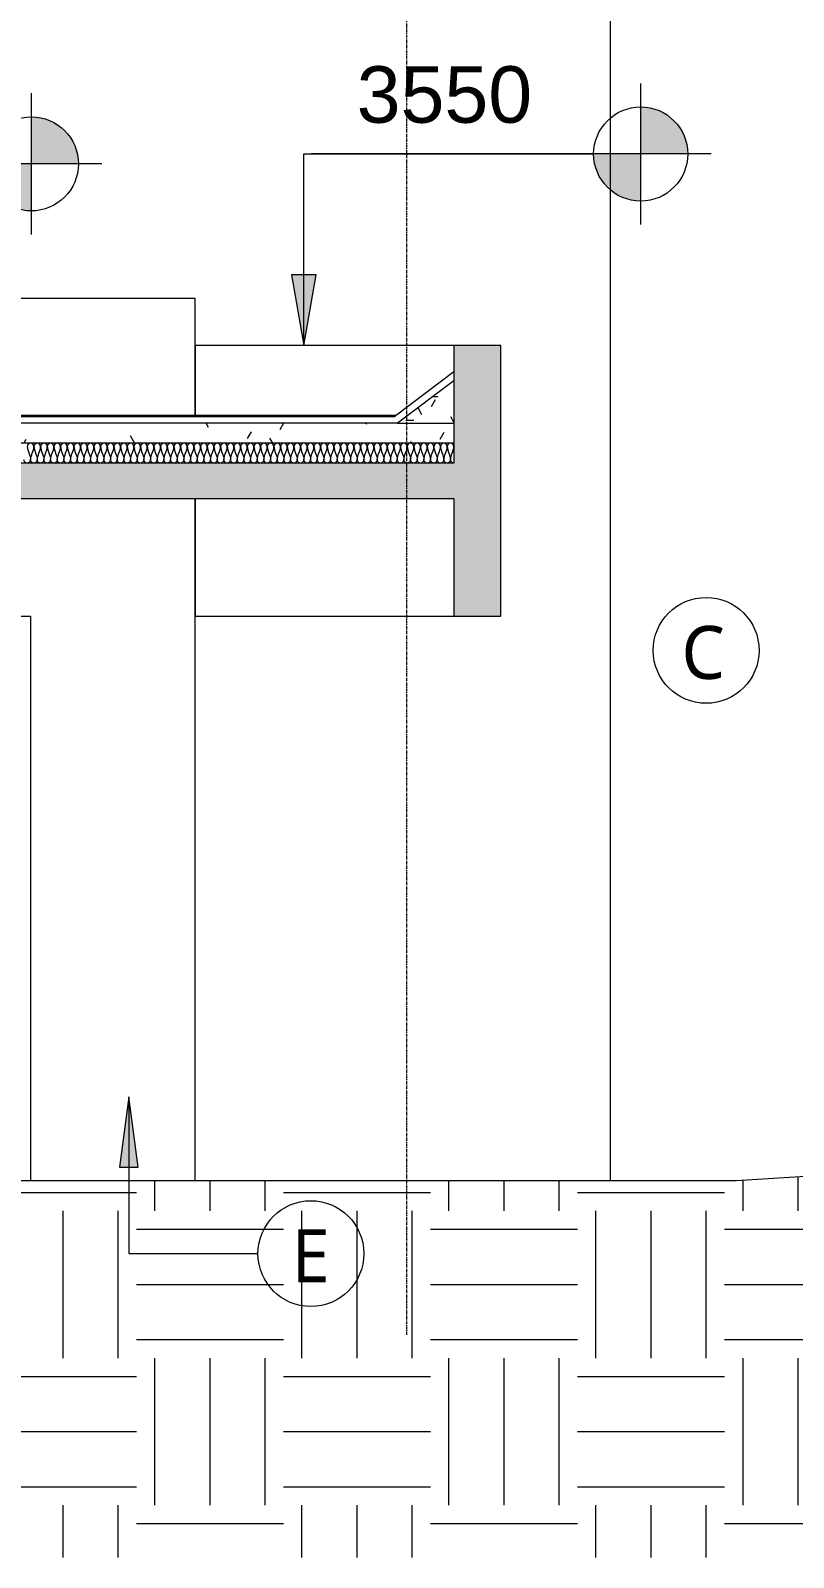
# Model space of a CAD drawing. Header units: millimetres. Extents: x -15568 to 101774, y -1636 to 15232.
# Drawn here: x 23755 to 26998, y -1600 to 4888 of the extents above; entities that cross this region are included whole.
import ezdxf

# ---------------------------------------------------------------- set-up
doc = ezdxf.new("R2010")
doc.units = ezdxf.units.MM
doc.linetypes.add('Grid Line', pattern=[22.225, 12.7, -3.175, 3.175, -3.175])
for name, color, linetype, lineweight in [('A-ANNO-NOTE', 131, 'Continuous', 9), ('A-DETL', 90, 'Continuous', 9), ('A-DETL-GENF', 92, 'Continuous', 9), ('A-DETL-THIN', 151, 'Continuous', 9), ('A-FLOR', 192, 'Continuous', 9), ('A-FLOR-MCUT', 51, 'Continuous', 9), ('A-FLOR-PATT', 8, 'Continuous', 35), ('A-GENM', 13, 'Continuous', 9), ('A-WALL', 113, 'Continuous', 9), ('G-ANNO-DIMS', 111, 'Continuous', 9), ('S-GRID', 1, 'Continuous', 9)]:
    doc.layers.add(name, color=color, linetype=linetype, lineweight=lineweight)
doc.styles.add('Arial_4', font='arial.ttf', dxfattribs={"height": 240})
doc.styles.add('Lucida Sans Unicode', font='l_10646.ttf', dxfattribs={"height": 225})
pattern_1 = [(0, (33580.17, 1200), (406.4, 101.6), [33.528, -271.272, 33.528, -271.272, -1625.6]), (0, (33580.17, 1200), (406.4, 101.6), [-609.6, 33.528, -576.072, 33.528, -271.272, -711.2]), (0, (33580.17, 1200), (406.4, 101.6), [-1524, 33.528, -169.672, 33.528, -474.472]), (120, (33732.57, 1250.8), (-291.1882, 301.1527), [33.528, -271.272, 33.528, -271.272, -1625.6]), (120, (33732.57, 1250.8), (-291.1882, 301.1527), [-609.6, 33.528, -576.072, 33.528, -271.272, -711.2]), (120, (33732.57, 1250.8), (-291.1882, 301.1527), [-1524, 33.528, -169.672, 33.528, -474.472]), (240, (33783.37, 1454), (-115.2118, -402.7527), [33.528, -271.272, 33.528, -271.272, -1625.6]), (240, (33783.37, 1454), (-115.2118, -402.7527), [-609.6, 33.528, -576.072, 33.528, -271.272, -711.2]), (240, (33783.37, 1454), (-115.2118, -402.7527), [-1524, 33.528, -169.672, 33.528, -474.472])]

# ---------------------------------------------------------------- blocks, each defined once
blk = doc.blocks.new('garage-proj - garage-proj-757421-Elevation-2')
at = {"layer": 'A-GENM'}
for p, q in [((-12977.8, 3750), (-16777.8, 3750)), ((-16777.8, 3750), (-16777.8, 3550)), ((-12977.8, 3550), (-12977.8, 3750)), ((-16777.8, 3550), (-16777.8, 3250)), ((-12977.8, 3250), (-12977.8, 3550)), ((-16777.8, 2900), (-16777.8, 2569.4)), ((-12977.8, 2400), (-12977.8, 2900)), ((-16777.8, 2501.6), (-16777.8, 2400)), ((-16777.8, 2400), (-16777.8, 0)), ((-16077.8, 0), (-16077.8, 2400)), ((-16077.8, 2400), (-13677.8, 2400)), ((-13677.8, 2400), (-13677.8, 0)), ((-12977.8, 0), (-12977.8, 2400))]:
    blk.add_line(p, q, dxfattribs=at)
blk = doc.blocks.new('GL-TEXT2 - External finishes-tag 2-777035-Elevation-2')
at = {"layer": 'A-ANNO-NOTE'}
blk.add_circle((-4088.3, 5475), 225, dxfattribs=at)
blk = doc.blocks.new('Spot Elevations - Standard-23738-Elevation-2')
at = {"layer": 'G-ANNO-DIMS'}
h = blk.add_hatch(color=256, dxfattribs=at)
edge = h.paths.add_edge_path()
edge.add_line((9346.1, 3330.7), (9546.1, 3330.7))
edge.add_arc((9346.1, 3330.7), 200, 0, 90)
edge.add_line((9346.1, 3530.7), (9346.1, 3330.7))
h = blk.add_hatch(color=256, dxfattribs=at)
edge = h.paths.add_edge_path()
edge.add_line((9346.1, 3330.7), (9146.1, 3330.7))
edge.add_arc((9346.1, 3330.7), 200, 180, 270)
edge.add_line((9346.1, 3130.7), (9346.1, 3330.7))
for p, q in [((9346.1, 3030.7), (9346.1, 3630.7)), ((9646.1, 3330.7), (7946.1, 3330.7))]:
    blk.add_line(p, q, dxfattribs=at)
blk.add_circle((9346.1, 3330.7), 200, dxfattribs=at)

msp = doc.modelspace()

# ---------------------------------------------------------------- hatches: boundary and pattern name
at = {"layer": 'A-ANNO-NOTE'}
msp.add_hatch(color=256, dxfattribs=at).paths.add_polyline_path([(24173.3, 358), (24133.8, 58), (24212.8, 58)])
at = {"layer": 'A-DETL-GENF'}
msp.add_hatch(color=8, dxfattribs=at).paths.add_polyline_path([(19354.6, 2400), (19554.6, 2400), (19554.6, 2900), (25554.6, 2900), (25554.6, 2400), (25754.6, 2400), (25754.6, 3550), (25554.6, 3550), (25554.6, 3050), (19554.6, 3050), (19554.6, 3550), (19354.6, 3550), (19354.6, 2476.9)])
at = {"layer": 'A-DETL-GENF', "lineweight": 18}
h = msp.add_hatch(dxfattribs=at)
h.set_pattern_fill('FP_3', style=0, pattern_type=2)
h.set_pattern_definition(pattern_1)
h.paths.add_polyline_path([(25554.6, 3220), (25554.6, 3400), (25314.6, 3220)])
at = {"layer": 'A-DETL-GENF'}
h = msp.add_hatch(dxfattribs=at)
h.set_pattern_fill('FP_5', color=8, style=0, pattern_type=2)
h.set_pattern_definition([(0, (33580.17, 1200), (625, 625), [625, -625]), (0, (33580.17, 1434.4), (625, 625), [625, -625]), (0, (33580.17, 1668.75), (625, 625), [625, -625]), (90, (33658.3, 1746.9), (-625, 625), [625, -625]), (90, (33892.67, 1746.9), (-625, 625), [625, -625]), (90, (34127.04, 1746.9), (-625, 625), [625, -625])])
h.paths.add_polyline_path([(51086.8, -1600), (51988.4, -1600), (51988.4, 300), (50554.6, 300), (50554.6, -180.7), (50479.6, -180.7), (50479.6, -229.3), (50414.6, -120.7), (50414.6, -180.7), (50354.6, -180.7), (50354.6, 300), (47054.6, 300), (44569.6, 220), (37189.3, 219.6), (30404.6, 150), (29054.6, 150), (26754.6, 0), (19554.6, 0), (19554.6, -427.2), (19479.6, -427.2), (19479.6, -475.7), (19414.6, -367.2), (19414.6, -427.2), (19354.6, -427.2), (19354.6, 0), (19154.6, 0), (19154.6, -1600), (50354.6, -1600)])
at = {"layer": 'A-FLOR-PATT', "lineweight": 9}
h = msp.add_hatch(dxfattribs=at)
h.set_pattern_fill('FP_2', color=256, style=0, pattern_type=2)
h.set_pattern_definition([(90, (33580.2, 1200), (-2000, 1e-13), [])])
h.paths.add_polyline_path([(19794.6, 3220), (25314.6, 3220), (25304.6, 3250), (19804.6, 3250)])
h = msp.add_hatch(dxfattribs=at)
h.set_pattern_fill('FP_3', color=256, style=0, pattern_type=2)
h.set_pattern_definition(pattern_1)
h.paths.add_polyline_path([(22066.8, 3135), (25554.6, 3135), (25554.6, 3220), (19554.6, 3220), (19554.6, 3135), (20973.5, 3135)])
at = {"layer": 'G-ANNO-DIMS'}
msp.add_hatch(color=256, dxfattribs=at).paths.add_polyline_path([(24916.7, 3550), (24969.6, 3850), (24863.8, 3850)])

# ---------------------------------------------------------------- linework, layer by layer
at = {"layer": 'A-ANNO-NOTE'}
for p, q in [((24173.3, 358), (24133.8, 58)), ((24212.8, 58), (24173.3, 358)), ((24173.3, 358), (24173.3, -309)), ((24133.8, 58), (24212.8, 58)), ((24173.3, -309), (24721.8, -309))]:
    msp.add_line(p, q, dxfattribs=at)
at = {"layer": 'A-DETL'}
for p, q in [((24454.6, 3550), (24454.6, 3250)), ((24454.6, 2400), (24454.6, 2900))]:
    msp.add_line(p, q, dxfattribs=at)
for points in [[(23769.6, 3120.8), (23769.6, 3127.5), (23755.4, 3142.5), (23741.3, 3127.5), (23741.3, 3120.8)], [(23741.3, 3120.8), (23741.3, 3101.4), (23755.4, 3083.6), (23755.4, 3064.2)], [(23755.4, 3064.2), (23755.4, 3083.6), (23769.6, 3101.4), (23769.6, 3120.8)], [(23797.9, 3120.8), (23797.9, 3127.5), (23783.8, 3142.5), (23769.6, 3127.5), (23769.6, 3120.8)], [(23769.6, 3120.8), (23769.6, 3101.4), (23783.8, 3083.6), (23783.8, 3064.2)], [(23783.8, 3064.2), (23783.8, 3083.6), (23797.9, 3101.4), (23797.9, 3120.8)], [(23826.3, 3120.8), (23826.3, 3127.5), (23812.1, 3142.5), (23797.9, 3127.5), (23797.9, 3120.8)], [(23797.9, 3120.8), (23797.9, 3101.4), (23812.1, 3083.6), (23812.1, 3064.2)], [(23812.1, 3064.2), (23812.1, 3083.6), (23826.3, 3101.4), (23826.3, 3120.8)], [(23854.6, 3120.8), (23854.6, 3127.5), (23840.4, 3142.5), (23826.3, 3127.5), (23826.3, 3120.8)], [(23826.3, 3120.8), (23826.3, 3101.4), (23840.4, 3083.6), (23840.4, 3064.2)], [(23840.4, 3064.2), (23840.4, 3083.6), (23854.6, 3101.4), (23854.6, 3120.8)], [(23882.9, 3120.8), (23882.9, 3127.5), (23868.8, 3142.5), (23854.6, 3127.5), (23854.6, 3120.8)], [(23854.6, 3120.8), (23854.6, 3101.4), (23868.8, 3083.6), (23868.8, 3064.2)], [(23868.8, 3064.2), (23868.8, 3083.6), (23882.9, 3101.4), (23882.9, 3120.8)], [(23911.3, 3120.8), (23911.3, 3127.5), (23897.1, 3142.5), (23882.9, 3127.5), (23882.9, 3120.8)], [(23882.9, 3120.8), (23882.9, 3101.4), (23897.1, 3083.6), (23897.1, 3064.2)], [(23897.1, 3064.2), (23897.1, 3083.6), (23911.3, 3101.4), (23911.3, 3120.8)], [(23939.6, 3120.8), (23939.6, 3127.5), (23925.4, 3142.5), (23911.3, 3127.5), (23911.3, 3120.8)], [(23911.3, 3120.8), (23911.3, 3101.4), (23925.4, 3083.6), (23925.4, 3064.2)], [(23925.4, 3064.2), (23925.4, 3083.6), (23939.6, 3101.4), (23939.6, 3120.8)], [(23967.9, 3120.8), (23967.9, 3127.5), (23953.8, 3142.5), (23939.6, 3127.5), (23939.6, 3120.8)], [(23939.6, 3120.8), (23939.6, 3101.4), (23953.8, 3083.6), (23953.8, 3064.2)], [(23953.8, 3064.2), (23953.8, 3083.6), (23967.9, 3101.4), (23967.9, 3120.8)], [(23996.3, 3120.8), (23996.3, 3127.5), (23982.1, 3142.5), (23967.9, 3127.5), (23967.9, 3120.8)], [(23967.9, 3120.8), (23967.9, 3101.4), (23982.1, 3083.6), (23982.1, 3064.2)], [(23982.1, 3064.2), (23982.1, 3083.6), (23996.3, 3101.4), (23996.3, 3120.8)], [(24024.6, 3120.8), (24024.6, 3127.5), (24010.4, 3142.5), (23996.3, 3127.5), (23996.3, 3120.8)], [(23996.3, 3120.8), (23996.3, 3101.4), (24010.4, 3083.6), (24010.4, 3064.2)], [(24010.4, 3064.2), (24010.4, 3083.6), (24024.6, 3101.4), (24024.6, 3120.8)], [(24052.9, 3120.8), (24052.9, 3127.5), (24038.8, 3142.5), (24024.6, 3127.5), (24024.6, 3120.8)], [(24024.6, 3120.8), (24024.6, 3101.4), (24038.8, 3083.6), (24038.8, 3064.2)], [(24038.8, 3064.2), (24038.8, 3083.6), (24052.9, 3101.4), (24052.9, 3120.8)], [(24081.3, 3120.8), (24081.3, 3127.5), (24067.1, 3142.5), (24052.9, 3127.5), (24052.9, 3120.8)], [(24052.9, 3120.8), (24052.9, 3101.4), (24067.1, 3083.6), (24067.1, 3064.2)], [(24067.1, 3064.2), (24067.1, 3083.6), (24081.3, 3101.4), (24081.3, 3120.8)], [(24109.6, 3120.8), (24109.6, 3127.5), (24095.4, 3142.5), (24081.3, 3127.5), (24081.3, 3120.8)], [(24081.3, 3120.8), (24081.3, 3101.4), (24095.4, 3083.6), (24095.4, 3064.2)], [(24095.4, 3064.2), (24095.4, 3083.6), (24109.6, 3101.4), (24109.6, 3120.8)], [(24137.9, 3120.8), (24137.9, 3127.5), (24123.8, 3142.5), (24109.6, 3127.5), (24109.6, 3120.8)], [(24109.6, 3120.8), (24109.6, 3101.4), (24123.8, 3083.6), (24123.8, 3064.2)], [(24123.8, 3064.2), (24123.8, 3083.6), (24137.9, 3101.4), (24137.9, 3120.8)], [(24166.3, 3120.8), (24166.3, 3127.5), (24152.1, 3142.5), (24137.9, 3127.5), (24137.9, 3120.8)], [(24137.9, 3120.8), (24137.9, 3101.4), (24152.1, 3083.6), (24152.1, 3064.2)], [(24152.1, 3064.2), (24152.1, 3083.6), (24166.3, 3101.4), (24166.3, 3120.8)], [(24194.6, 3120.8), (24194.6, 3127.5), (24180.4, 3142.5), (24166.3, 3127.5), (24166.3, 3120.8)], [(24166.3, 3120.8), (24166.3, 3101.4), (24180.4, 3083.6), (24180.4, 3064.2)], [(24180.4, 3064.2), (24180.4, 3083.6), (24194.6, 3101.4), (24194.6, 3120.8)], [(24222.9, 3120.8), (24222.9, 3127.5), (24208.8, 3142.5), (24194.6, 3127.5), (24194.6, 3120.8)], [(24194.6, 3120.8), (24194.6, 3101.4), (24208.8, 3083.6), (24208.8, 3064.2)], [(24208.8, 3064.2), (24208.8, 3083.6), (24222.9, 3101.4), (24222.9, 3120.8)], [(24251.3, 3120.8), (24251.3, 3127.5), (24237.1, 3142.5), (24222.9, 3127.5), (24222.9, 3120.8)], [(24222.9, 3120.8), (24222.9, 3101.4), (24237.1, 3083.6), (24237.1, 3064.2)], [(24237.1, 3064.2), (24237.1, 3083.6), (24251.3, 3101.4), (24251.3, 3120.8)], [(24279.6, 3120.8), (24279.6, 3127.5), (24265.4, 3142.5), (24251.3, 3127.5), (24251.3, 3120.8)], [(24251.3, 3120.8), (24251.3, 3101.4), (24265.4, 3083.6), (24265.4, 3064.2)], [(24265.4, 3064.2), (24265.4, 3083.6), (24279.6, 3101.4), (24279.6, 3120.8)], [(24307.9, 3120.8), (24307.9, 3127.5), (24293.8, 3142.5), (24279.6, 3127.5), (24279.6, 3120.8)], [(24279.6, 3120.8), (24279.6, 3101.4), (24293.8, 3083.6), (24293.8, 3064.2)], [(24293.8, 3064.2), (24293.8, 3083.6), (24307.9, 3101.4), (24307.9, 3120.8)], [(24336.3, 3120.8), (24336.3, 3127.5), (24322.1, 3142.5), (24307.9, 3127.5), (24307.9, 3120.8)], [(24307.9, 3120.8), (24307.9, 3101.4), (24322.1, 3083.6), (24322.1, 3064.2)], [(24322.1, 3064.2), (24322.1, 3083.6), (24336.3, 3101.4), (24336.3, 3120.8)], [(24364.6, 3120.8), (24364.6, 3127.5), (24350.4, 3142.5), (24336.3, 3127.5), (24336.3, 3120.8)], [(24336.3, 3120.8), (24336.3, 3101.4), (24350.4, 3083.6), (24350.4, 3064.2)], [(24350.4, 3064.2), (24350.4, 3083.6), (24364.6, 3101.4), (24364.6, 3120.8)], [(24392.9, 3120.8), (24392.9, 3127.5), (24378.8, 3142.5), (24364.6, 3127.5), (24364.6, 3120.8)], [(24364.6, 3120.8), (24364.6, 3101.4), (24378.8, 3083.6), (24378.8, 3064.2)], [(24378.8, 3064.2), (24378.8, 3083.6), (24392.9, 3101.4), (24392.9, 3120.8)], [(24421.3, 3120.8), (24421.3, 3127.5), (24407.1, 3142.5), (24392.9, 3127.5), (24392.9, 3120.8)], [(24392.9, 3120.8), (24392.9, 3101.4), (24407.1, 3083.6), (24407.1, 3064.2)], [(24407.1, 3064.2), (24407.1, 3083.6), (24421.3, 3101.4), (24421.3, 3120.8)], [(24449.6, 3120.8), (24449.6, 3127.5), (24435.4, 3142.5), (24421.3, 3127.5), (24421.3, 3120.8)], [(24421.3, 3120.8), (24421.3, 3101.4), (24435.4, 3083.6), (24435.4, 3064.2)], [(24435.4, 3064.2), (24435.4, 3083.6), (24449.6, 3101.4), (24449.6, 3120.8)], [(24477.9, 3120.8), (24477.9, 3127.5), (24463.8, 3142.5), (24449.6, 3127.5), (24449.6, 3120.8)], [(24449.6, 3120.8), (24449.6, 3101.4), (24463.8, 3083.6), (24463.8, 3064.2)], [(24463.8, 3064.2), (24463.8, 3083.6), (24477.9, 3101.4), (24477.9, 3120.8)], [(24506.3, 3120.8), (24506.3, 3127.5), (24492.1, 3142.5), (24477.9, 3127.5), (24477.9, 3120.8)], [(24477.9, 3120.8), (24477.9, 3101.4), (24492.1, 3083.6), (24492.1, 3064.2)], [(24492.1, 3064.2), (24492.1, 3083.6), (24506.3, 3101.4), (24506.3, 3120.8)], [(24534.6, 3120.8), (24534.6, 3127.5), (24520.4, 3142.5), (24506.3, 3127.5), (24506.3, 3120.8)], [(24506.3, 3120.8), (24506.3, 3101.4), (24520.4, 3083.6), (24520.4, 3064.2)], [(24520.4, 3064.2), (24520.4, 3083.6), (24534.6, 3101.4), (24534.6, 3120.8)], [(24562.9, 3120.8), (24562.9, 3127.5), (24548.8, 3142.5), (24534.6, 3127.5), (24534.6, 3120.8)], [(24534.6, 3120.8), (24534.6, 3101.4), (24548.8, 3083.6), (24548.8, 3064.2)], [(24548.8, 3064.2), (24548.8, 3083.6), (24562.9, 3101.4), (24562.9, 3120.8)], [(24591.3, 3120.8), (24591.3, 3127.5), (24577.1, 3142.5), (24562.9, 3127.5), (24562.9, 3120.8)], [(24562.9, 3120.8), (24562.9, 3101.4), (24577.1, 3083.6), (24577.1, 3064.2)], [(24577.1, 3064.2), (24577.1, 3083.6), (24591.3, 3101.4), (24591.3, 3120.8)], [(24619.6, 3120.8), (24619.6, 3127.5), (24605.4, 3142.5), (24591.3, 3127.5), (24591.3, 3120.8)], [(24591.3, 3120.8), (24591.3, 3101.4), (24605.4, 3083.6), (24605.4, 3064.2)], [(24605.4, 3064.2), (24605.4, 3083.6), (24619.6, 3101.4), (24619.6, 3120.8)], [(24647.9, 3120.8), (24647.9, 3127.5), (24633.8, 3142.5), (24619.6, 3127.5), (24619.6, 3120.8)], [(24619.6, 3120.8), (24619.6, 3101.4), (24633.8, 3083.6), (24633.8, 3064.2)], [(24633.8, 3064.2), (24633.8, 3083.6), (24647.9, 3101.4), (24647.9, 3120.8)], [(24676.3, 3120.8), (24676.3, 3127.5), (24662.1, 3142.5), (24647.9, 3127.5), (24647.9, 3120.8)], [(24647.9, 3120.8), (24647.9, 3101.4), (24662.1, 3083.6), (24662.1, 3064.2)], [(24662.1, 3064.2), (24662.1, 3083.6), (24676.3, 3101.4), (24676.3, 3120.8)], [(24704.6, 3120.8), (24704.6, 3127.5), (24690.4, 3142.5), (24676.3, 3127.5), (24676.3, 3120.8)], [(24676.3, 3120.8), (24676.3, 3101.4), (24690.4, 3083.6), (24690.4, 3064.2)], [(24690.4, 3064.2), (24690.4, 3083.6), (24704.6, 3101.4), (24704.6, 3120.8)], [(24732.9, 3120.8), (24732.9, 3127.5), (24718.8, 3142.5), (24704.6, 3127.5), (24704.6, 3120.8)], [(24704.6, 3120.8), (24704.6, 3101.4), (24718.8, 3083.6), (24718.8, 3064.2)], [(24718.8, 3064.2), (24718.8, 3083.6), (24732.9, 3101.4), (24732.9, 3120.8)], [(24761.3, 3120.8), (24761.3, 3127.5), (24747.1, 3142.5), (24732.9, 3127.5), (24732.9, 3120.8)], [(24732.9, 3120.8), (24732.9, 3101.4), (24747.1, 3083.6), (24747.1, 3064.2)], [(24747.1, 3064.2), (24747.1, 3083.6), (24761.3, 3101.4), (24761.3, 3120.8)], [(24789.6, 3120.8), (24789.6, 3127.5), (24775.4, 3142.5), (24761.3, 3127.5), (24761.3, 3120.8)], [(24761.3, 3120.8), (24761.3, 3101.4), (24775.4, 3083.6), (24775.4, 3064.2)], [(24775.4, 3064.2), (24775.4, 3083.6), (24789.6, 3101.4), (24789.6, 3120.8)], [(24817.9, 3120.8), (24817.9, 3127.5), (24803.8, 3142.5), (24789.6, 3127.5), (24789.6, 3120.8)], [(24789.6, 3120.8), (24789.6, 3101.4), (24803.8, 3083.6), (24803.8, 3064.2)], [(24803.8, 3064.2), (24803.8, 3083.6), (24817.9, 3101.4), (24817.9, 3120.8)], [(24846.3, 3120.8), (24846.3, 3127.5), (24832.1, 3142.5), (24817.9, 3127.5), (24817.9, 3120.8)], [(24817.9, 3120.8), (24817.9, 3101.4), (24832.1, 3083.6), (24832.1, 3064.2)], [(24832.1, 3064.2), (24832.1, 3083.6), (24846.3, 3101.4), (24846.3, 3120.8)], [(24874.6, 3120.8), (24874.6, 3127.5), (24860.4, 3142.5), (24846.3, 3127.5), (24846.3, 3120.8)], [(24846.3, 3120.8), (24846.3, 3101.4), (24860.4, 3083.6), (24860.4, 3064.2)], [(24860.4, 3064.2), (24860.4, 3083.6), (24874.6, 3101.4), (24874.6, 3120.8)], [(24902.9, 3120.8), (24902.9, 3127.5), (24888.8, 3142.5), (24874.6, 3127.5), (24874.6, 3120.8)], [(24874.6, 3120.8), (24874.6, 3101.4), (24888.8, 3083.6), (24888.8, 3064.2)], [(24888.8, 3064.2), (24888.8, 3083.6), (24902.9, 3101.4), (24902.9, 3120.8)], [(24931.3, 3120.8), (24931.3, 3127.5), (24917.1, 3142.5), (24902.9, 3127.5), (24902.9, 3120.8)], [(24902.9, 3120.8), (24902.9, 3101.4), (24917.1, 3083.6), (24917.1, 3064.2)], [(24917.1, 3064.2), (24917.1, 3083.6), (24931.3, 3101.4), (24931.3, 3120.8)], [(24959.6, 3120.8), (24959.6, 3127.5), (24945.4, 3142.5), (24931.3, 3127.5), (24931.3, 3120.8)], [(24931.3, 3120.8), (24931.3, 3101.4), (24945.4, 3083.6), (24945.4, 3064.2)], [(24945.4, 3064.2), (24945.4, 3083.6), (24959.6, 3101.4), (24959.6, 3120.8)], [(24987.9, 3120.8), (24987.9, 3127.5), (24973.8, 3142.5), (24959.6, 3127.5), (24959.6, 3120.8)], [(24959.6, 3120.8), (24959.6, 3101.4), (24973.8, 3083.6), (24973.8, 3064.2)], [(24973.8, 3064.2), (24973.8, 3083.6), (24987.9, 3101.4), (24987.9, 3120.8)], [(25016.3, 3120.8), (25016.3, 3127.5), (25002.1, 3142.5), (24987.9, 3127.5), (24987.9, 3120.8)], [(24987.9, 3120.8), (24987.9, 3101.4), (25002.1, 3083.6), (25002.1, 3064.2)], [(25002.1, 3064.2), (25002.1, 3083.6), (25016.3, 3101.4), (25016.3, 3120.8)], [(25044.6, 3120.8), (25044.6, 3127.5), (25030.4, 3142.5), (25016.3, 3127.5), (25016.3, 3120.8)], [(25016.3, 3120.8), (25016.3, 3101.4), (25030.4, 3083.6), (25030.4, 3064.2)], [(25030.4, 3064.2), (25030.4, 3083.6), (25044.6, 3101.4), (25044.6, 3120.8)], [(25072.9, 3120.8), (25072.9, 3127.5), (25058.8, 3142.5), (25044.6, 3127.5), (25044.6, 3120.8)], [(25044.6, 3120.8), (25044.6, 3101.4), (25058.8, 3083.6), (25058.8, 3064.2)], [(25058.8, 3064.2), (25058.8, 3083.6), (25072.9, 3101.4), (25072.9, 3120.8)], [(25101.3, 3120.8), (25101.3, 3127.5), (25087.1, 3142.5), (25072.9, 3127.5), (25072.9, 3120.8)], [(25072.9, 3120.8), (25072.9, 3101.4), (25087.1, 3083.6), (25087.1, 3064.2)], [(25087.1, 3064.2), (25087.1, 3083.6), (25101.3, 3101.4), (25101.3, 3120.8)], [(25129.6, 3120.8), (25129.6, 3127.5), (25115.4, 3142.5), (25101.3, 3127.5), (25101.3, 3120.8)], [(25101.3, 3120.8), (25101.3, 3101.4), (25115.4, 3083.6), (25115.4, 3064.2)], [(25115.4, 3064.2), (25115.4, 3083.6), (25129.6, 3101.4), (25129.6, 3120.8)], [(25157.9, 3120.8), (25157.9, 3127.5), (25143.8, 3142.5), (25129.6, 3127.5), (25129.6, 3120.8)], [(25129.6, 3120.8), (25129.6, 3101.4), (25143.8, 3083.6), (25143.8, 3064.2)], [(25143.8, 3064.2), (25143.8, 3083.6), (25157.9, 3101.4), (25157.9, 3120.8)], [(25186.3, 3120.8), (25186.3, 3127.5), (25172.1, 3142.5), (25157.9, 3127.5), (25157.9, 3120.8)], [(25157.9, 3120.8), (25157.9, 3101.4), (25172.1, 3083.6), (25172.1, 3064.2)], [(25172.1, 3064.2), (25172.1, 3083.6), (25186.3, 3101.4), (25186.3, 3120.8)], [(25214.6, 3120.8), (25214.6, 3127.5), (25200.4, 3142.5), (25186.3, 3127.5), (25186.3, 3120.8)], [(25186.3, 3120.8), (25186.3, 3101.4), (25200.4, 3083.6), (25200.4, 3064.2)], [(25200.4, 3064.2), (25200.4, 3083.6), (25214.6, 3101.4), (25214.6, 3120.8)], [(25242.9, 3120.8), (25242.9, 3127.5), (25228.8, 3142.5), (25214.6, 3127.5), (25214.6, 3120.8)], [(25214.6, 3120.8), (25214.6, 3101.4), (25228.8, 3083.6), (25228.8, 3064.2)], [(25228.8, 3064.2), (25228.8, 3083.6), (25242.9, 3101.4), (25242.9, 3120.8)], [(25271.3, 3120.8), (25271.3, 3127.5), (25257.1, 3142.5), (25242.9, 3127.5), (25242.9, 3120.8)], [(25242.9, 3120.8), (25242.9, 3101.4), (25257.1, 3083.6), (25257.1, 3064.2)], [(25257.1, 3064.2), (25257.1, 3083.6), (25271.3, 3101.4), (25271.3, 3120.8)], [(25299.6, 3120.8), (25299.6, 3127.5), (25285.4, 3142.5), (25271.3, 3127.5), (25271.3, 3120.8)], [(25271.3, 3120.8), (25271.3, 3101.4), (25285.4, 3083.6), (25285.4, 3064.2)], [(25285.4, 3064.2), (25285.4, 3083.6), (25299.6, 3101.4), (25299.6, 3120.8)], [(25327.9, 3120.8), (25327.9, 3127.5), (25313.8, 3142.5), (25299.6, 3127.5), (25299.6, 3120.8)], [(25299.6, 3120.8), (25299.6, 3101.4), (25313.8, 3083.6), (25313.8, 3064.2)], [(25313.8, 3064.2), (25313.8, 3083.6), (25327.9, 3101.4), (25327.9, 3120.8)], [(25356.3, 3120.8), (25356.3, 3127.5), (25342.1, 3142.5), (25327.9, 3127.5), (25327.9, 3120.8)], [(25327.9, 3120.8), (25327.9, 3101.4), (25342.1, 3083.6), (25342.1, 3064.2)], [(25342.1, 3064.2), (25342.1, 3083.6), (25356.3, 3101.4), (25356.3, 3120.8)], [(25384.6, 3120.8), (25384.6, 3127.5), (25370.4, 3142.5), (25356.3, 3127.5), (25356.3, 3120.8)], [(25356.3, 3120.8), (25356.3, 3101.4), (25370.4, 3083.6), (25370.4, 3064.2)], [(25370.4, 3064.2), (25370.4, 3083.6), (25384.6, 3101.4), (25384.6, 3120.8)], [(25412.9, 3120.8), (25412.9, 3127.5), (25398.8, 3142.5), (25384.6, 3127.5), (25384.6, 3120.8)], [(25384.6, 3120.8), (25384.6, 3101.4), (25398.8, 3083.6), (25398.8, 3064.2)], [(25398.8, 3064.2), (25398.8, 3083.6), (25412.9, 3101.4), (25412.9, 3120.8)], [(25441.3, 3120.8), (25441.3, 3127.5), (25427.1, 3142.5), (25412.9, 3127.5), (25412.9, 3120.8)], [(25412.9, 3120.8), (25412.9, 3101.4), (25427.1, 3083.6), (25427.1, 3064.2)], [(25427.1, 3064.2), (25427.1, 3083.6), (25441.3, 3101.4), (25441.3, 3120.8)], [(25469.6, 3120.8), (25469.6, 3127.5), (25455.4, 3142.5), (25441.3, 3127.5), (25441.3, 3120.8)], [(25441.3, 3120.8), (25441.3, 3101.4), (25455.4, 3083.6), (25455.4, 3064.2)], [(25455.4, 3064.2), (25455.4, 3083.6), (25469.6, 3101.4), (25469.6, 3120.8)], [(25497.9, 3120.8), (25497.9, 3127.5), (25483.8, 3142.5), (25469.6, 3127.5), (25469.6, 3120.8)], [(25469.6, 3120.8), (25469.6, 3101.4), (25483.8, 3083.6), (25483.8, 3064.2)], [(25483.8, 3064.2), (25483.8, 3083.6), (25497.9, 3101.4), (25497.9, 3120.8)], [(25526.3, 3120.8), (25526.3, 3127.5), (25512.1, 3142.5), (25497.9, 3127.5), (25497.9, 3120.8)], [(25497.9, 3120.8), (25497.9, 3101.4), (25512.1, 3083.6), (25512.1, 3064.2)], [(25512.1, 3064.2), (25512.1, 3083.6), (25526.3, 3101.4), (25526.3, 3120.8)], [(25554.6, 3120.8), (25554.6, 3127.5), (25540.4, 3142.5), (25526.3, 3127.5), (25526.3, 3120.8)], [(25526.3, 3120.8), (25526.3, 3101.4), (25540.4, 3083.6), (25540.4, 3064.2)], [(25540.4, 3064.2), (25540.4, 3083.6), (25554.6, 3101.4), (25554.6, 3120.8)], [(23755.4, 3064.2), (23755.4, 3057.5), (23741.3, 3042.5), (23727.1, 3057.5), (23727.1, 3064.2)], [(23783.8, 3064.2), (23783.8, 3057.5), (23769.6, 3042.5), (23755.4, 3057.5), (23755.4, 3064.2)], [(23812.1, 3064.2), (23812.1, 3057.5), (23797.9, 3042.5), (23783.8, 3057.5), (23783.8, 3064.2)], [(23840.4, 3064.2), (23840.4, 3057.5), (23826.3, 3042.5), (23812.1, 3057.5), (23812.1, 3064.2)], [(23868.8, 3064.2), (23868.8, 3057.5), (23854.6, 3042.5), (23840.4, 3057.5), (23840.4, 3064.2)], [(23897.1, 3064.2), (23897.1, 3057.5), (23882.9, 3042.5), (23868.8, 3057.5), (23868.8, 3064.2)], [(23925.4, 3064.2), (23925.4, 3057.5), (23911.3, 3042.5), (23897.1, 3057.5), (23897.1, 3064.2)], [(23953.8, 3064.2), (23953.8, 3057.5), (23939.6, 3042.5), (23925.4, 3057.5), (23925.4, 3064.2)], [(23982.1, 3064.2), (23982.1, 3057.5), (23967.9, 3042.5), (23953.8, 3057.5), (23953.8, 3064.2)], [(24010.4, 3064.2), (24010.4, 3057.5), (23996.3, 3042.5), (23982.1, 3057.5), (23982.1, 3064.2)], [(24038.8, 3064.2), (24038.8, 3057.5), (24024.6, 3042.5), (24010.4, 3057.5), (24010.4, 3064.2)], [(24067.1, 3064.2), (24067.1, 3057.5), (24052.9, 3042.5), (24038.8, 3057.5), (24038.8, 3064.2)], [(24095.4, 3064.2), (24095.4, 3057.5), (24081.3, 3042.5), (24067.1, 3057.5), (24067.1, 3064.2)], [(24123.8, 3064.2), (24123.8, 3057.5), (24109.6, 3042.5), (24095.4, 3057.5), (24095.4, 3064.2)], [(24152.1, 3064.2), (24152.1, 3057.5), (24137.9, 3042.5), (24123.8, 3057.5), (24123.8, 3064.2)], [(24180.4, 3064.2), (24180.4, 3057.5), (24166.3, 3042.5), (24152.1, 3057.5), (24152.1, 3064.2)], [(24208.8, 3064.2), (24208.8, 3057.5), (24194.6, 3042.5), (24180.4, 3057.5), (24180.4, 3064.2)], [(24237.1, 3064.2), (24237.1, 3057.5), (24222.9, 3042.5), (24208.8, 3057.5), (24208.8, 3064.2)], [(24265.4, 3064.2), (24265.4, 3057.5), (24251.3, 3042.5), (24237.1, 3057.5), (24237.1, 3064.2)], [(24293.8, 3064.2), (24293.8, 3057.5), (24279.6, 3042.5), (24265.4, 3057.5), (24265.4, 3064.2)], [(24322.1, 3064.2), (24322.1, 3057.5), (24307.9, 3042.5), (24293.8, 3057.5), (24293.8, 3064.2)], [(24350.4, 3064.2), (24350.4, 3057.5), (24336.3, 3042.5), (24322.1, 3057.5), (24322.1, 3064.2)], [(24378.8, 3064.2), (24378.8, 3057.5), (24364.6, 3042.5), (24350.4, 3057.5), (24350.4, 3064.2)], [(24407.1, 3064.2), (24407.1, 3057.5), (24392.9, 3042.5), (24378.8, 3057.5), (24378.8, 3064.2)], [(24435.4, 3064.2), (24435.4, 3057.5), (24421.3, 3042.5), (24407.1, 3057.5), (24407.1, 3064.2)], [(24463.8, 3064.2), (24463.8, 3057.5), (24449.6, 3042.5), (24435.4, 3057.5), (24435.4, 3064.2)], [(24492.1, 3064.2), (24492.1, 3057.5), (24477.9, 3042.5), (24463.8, 3057.5), (24463.8, 3064.2)], [(24520.4, 3064.2), (24520.4, 3057.5), (24506.3, 3042.5), (24492.1, 3057.5), (24492.1, 3064.2)], [(24548.8, 3064.2), (24548.8, 3057.5), (24534.6, 3042.5), (24520.4, 3057.5), (24520.4, 3064.2)], [(24577.1, 3064.2), (24577.1, 3057.5), (24562.9, 3042.5), (24548.8, 3057.5), (24548.8, 3064.2)], [(24605.4, 3064.2), (24605.4, 3057.5), (24591.3, 3042.5), (24577.1, 3057.5), (24577.1, 3064.2)], [(24633.8, 3064.2), (24633.8, 3057.5), (24619.6, 3042.5), (24605.4, 3057.5), (24605.4, 3064.2)], [(24662.1, 3064.2), (24662.1, 3057.5), (24647.9, 3042.5), (24633.8, 3057.5), (24633.8, 3064.2)], [(24690.4, 3064.2), (24690.4, 3057.5), (24676.3, 3042.5), (24662.1, 3057.5), (24662.1, 3064.2)], [(24718.8, 3064.2), (24718.8, 3057.5), (24704.6, 3042.5), (24690.4, 3057.5), (24690.4, 3064.2)], [(24747.1, 3064.2), (24747.1, 3057.5), (24732.9, 3042.5), (24718.8, 3057.5), (24718.8, 3064.2)], [(24775.4, 3064.2), (24775.4, 3057.5), (24761.3, 3042.5), (24747.1, 3057.5), (24747.1, 3064.2)], [(24803.8, 3064.2), (24803.8, 3057.5), (24789.6, 3042.5), (24775.4, 3057.5), (24775.4, 3064.2)], [(24832.1, 3064.2), (24832.1, 3057.5), (24817.9, 3042.5), (24803.8, 3057.5), (24803.8, 3064.2)], [(24860.4, 3064.2), (24860.4, 3057.5), (24846.3, 3042.5), (24832.1, 3057.5), (24832.1, 3064.2)], [(24888.8, 3064.2), (24888.8, 3057.5), (24874.6, 3042.5), (24860.4, 3057.5), (24860.4, 3064.2)], [(24917.1, 3064.2), (24917.1, 3057.5), (24902.9, 3042.5), (24888.8, 3057.5), (24888.8, 3064.2)], [(24945.4, 3064.2), (24945.4, 3057.5), (24931.3, 3042.5), (24917.1, 3057.5), (24917.1, 3064.2)], [(24973.8, 3064.2), (24973.8, 3057.5), (24959.6, 3042.5), (24945.4, 3057.5), (24945.4, 3064.2)], [(25002.1, 3064.2), (25002.1, 3057.5), (24987.9, 3042.5), (24973.8, 3057.5), (24973.8, 3064.2)], [(25030.4, 3064.2), (25030.4, 3057.5), (25016.3, 3042.5), (25002.1, 3057.5), (25002.1, 3064.2)], [(25058.8, 3064.2), (25058.8, 3057.5), (25044.6, 3042.5), (25030.4, 3057.5), (25030.4, 3064.2)], [(25087.1, 3064.2), (25087.1, 3057.5), (25072.9, 3042.5), (25058.8, 3057.5), (25058.8, 3064.2)], [(25115.4, 3064.2), (25115.4, 3057.5), (25101.3, 3042.5), (25087.1, 3057.5), (25087.1, 3064.2)], [(25143.8, 3064.2), (25143.8, 3057.5), (25129.6, 3042.5), (25115.4, 3057.5), (25115.4, 3064.2)], [(25172.1, 3064.2), (25172.1, 3057.5), (25157.9, 3042.5), (25143.8, 3057.5), (25143.8, 3064.2)], [(25200.4, 3064.2), (25200.4, 3057.5), (25186.3, 3042.5), (25172.1, 3057.5), (25172.1, 3064.2)], [(25228.8, 3064.2), (25228.8, 3057.5), (25214.6, 3042.5), (25200.4, 3057.5), (25200.4, 3064.2)], [(25257.1, 3064.2), (25257.1, 3057.5), (25242.9, 3042.5), (25228.8, 3057.5), (25228.8, 3064.2)], [(25285.4, 3064.2), (25285.4, 3057.5), (25271.3, 3042.5), (25257.1, 3057.5), (25257.1, 3064.2)], [(25313.8, 3064.2), (25313.8, 3057.5), (25299.6, 3042.5), (25285.4, 3057.5), (25285.4, 3064.2)], [(25342.1, 3064.2), (25342.1, 3057.5), (25327.9, 3042.5), (25313.8, 3057.5), (25313.8, 3064.2)], [(25370.4, 3064.2), (25370.4, 3057.5), (25356.3, 3042.5), (25342.1, 3057.5), (25342.1, 3064.2)], [(25398.8, 3064.2), (25398.8, 3057.5), (25384.6, 3042.5), (25370.4, 3057.5), (25370.4, 3064.2)], [(25427.1, 3064.2), (25427.1, 3057.5), (25412.9, 3042.5), (25398.8, 3057.5), (25398.8, 3064.2)], [(25455.4, 3064.2), (25455.4, 3057.5), (25441.3, 3042.5), (25427.1, 3057.5), (25427.1, 3064.2)], [(25483.8, 3064.2), (25483.8, 3057.5), (25469.6, 3042.5), (25455.4, 3057.5), (25455.4, 3064.2)], [(25512.1, 3064.2), (25512.1, 3057.5), (25497.9, 3042.5), (25483.8, 3057.5), (25483.8, 3064.2)], [(25540.4, 3064.2), (25540.4, 3057.5), (25526.3, 3042.5), (25512.1, 3057.5), (25512.1, 3064.2)], [(25554.6, 3050), (25547.9, 3050), (25540.4, 3057.5), (25540.4, 3064.2)]]:
    msp.add_open_spline(points, degree=3, dxfattribs=at)
at = {"layer": 'A-DETL-THIN'}
for p, q in [((25754.6, 3550), (25554.6, 3550)), ((25554.6, 3550), (25554.6, 3050)), ((25754.6, 2400), (25754.6, 3550)), ((25554.6, 3437.5), (25304.6, 3250)), ((25554.6, 3400), (25314.6, 3220)), ((25314.6, 3220), (25554.6, 3220)), ((25554.6, 3050), (19554.6, 3050)), ((19554.6, 2900), (25554.6, 2900)), ((25554.6, 2900), (25554.6, 2400)), ((25554.6, 2400), (25754.6, 2400)), ((29054.6, 150), (26754.6, 0)), ((26754.6, 0), (19554.6, 0))]:
    msp.add_line(p, q, dxfattribs=at)
at = {"layer": 'A-FLOR', "lineweight": 35}
msp.add_line((25304.6, 3250), (19804.6, 3250), dxfattribs=at)
at = {"layer": 'A-FLOR-MCUT'}
for p, q in [((25314.6, 3220), (19794.6, 3220)), ((25554.6, 3135), (19554.6, 3135))]:
    msp.add_line(p, q, dxfattribs=at)
at = {"layer": 'A-WALL'}
for p, q in [((26219.6, 9350), (26219.6, 0)), ((25554.6, 3550), (24454.6, 3550)), ((24454.6, 3550), (24454.6, 3250)), ((24454.6, 2900), (24454.6, 2400)), ((24454.6, 2400), (25554.6, 2400))]:
    msp.add_line(p, q, dxfattribs=at)
at = {"layer": 'G-ANNO-DIMS'}
for p, q in [((24916.7, 4363.7), (26148.9, 4363.7)), ((24916.7, 3550), (24916.7, 4363.7)), ((24969.6, 3850), (24863.8, 3850)), ((24863.8, 3850), (24916.7, 3550)), ((24916.7, 3550), (24969.6, 3850))]:
    msp.add_line(p, q, dxfattribs=at)
at = {"layer": 'S-GRID', "linetype": 'Grid Line'}
msp.add_line((25354.6, -653.8), (25354.6, 13132.2), dxfattribs=at)

# ---------------------------------------------------------------- block references
at = {"layer": 'A-ANNO-NOTE'}
for p in [(30715.4, -3220.5), (29035.2, -5784)]:
    msp.add_blockref('GL-TEXT2 - External finishes-tag 2-777035-Elevation-2', p, dxfattribs=at)
at = {"layer": 'A-GENM'}
msp.add_blockref('garage-proj - garage-proj-757421-Elevation-2', (37432.5, 0), dxfattribs=at)
at = {"layer": 'G-ANNO-DIMS'}
for p in [(14412.4, 991), (17002.8, 1033)]:
    msp.add_blockref('Spot Elevations - Standard-23738-Elevation-2', p, dxfattribs=at)

# ---------------------------------------------------------------- texts
at = {"layer": 'A-ANNO-NOTE', "char_height": 225, "attachment_point": 1, "style": 'Lucida Sans Unicode'}
for s, insert, width in [('C', (26521.8, 2358.2), 264.557), ('E', (24864.6, -205.3), 208.439)]:
    msp.add_mtext(s, dxfattribs=dict(at, insert=insert, width=width))
at = {"layer": 'G-ANNO-DIMS', "insert": (25141.7, 4736.5), "char_height": 240, "width": 893.244, "attachment_point": 1, "line_spacing_factor": 0.941778, "style": 'Arial_4'}
msp.add_mtext('3550', dxfattribs=at)

doc.saveas('drawing.dxf')
